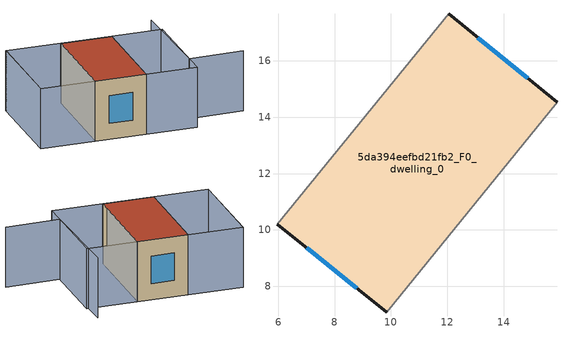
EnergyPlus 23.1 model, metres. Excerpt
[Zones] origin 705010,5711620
5da394eefbd21fb2_F0_dwelling_0
 floor ground (EU_floor_Construction): 9.85,7.08 15.9,14.53 12.05,17.67 5.95,10.21 z0
 wall outside (EU_wall_Construction): 9.85,7.08 5.95,10.21 / 12.05,17.67 15.9,14.53 z0:6
 wall adiabatic (EU_wall_Construction): 15.9,14.53 9.85,7.08 / 5.95,10.21 12.05,17.67 z0:6
 window (EU_Window_Construction): 8.79,7.93 7.01,9.36 / 13.09,16.82 14.85,15.38 z1.62:4.38
 roof outside (EU_roof_Construction): 15.9,14.53 9.85,7.08 5.95,10.21 12.05,17.67 z6
shading: 19.26,2.4 15.07,5.64 / 15.07,5.64 21.09,13.41 / 7.89,21 1.82,13.6 / 9.85,7.08 15.9,14.53 / 15.9,14.53 19.76,11.4 / 19.76,11.4 13.71,3.95 / 13.71,3.95 9.85,7.08 / 12.05,17.67 5.95,10.21 / 5.95,10.21 1.81,13.59 / 1.81,13.59 7.9,21.05 / 7.9,21.05 12.05,17.67 z0:6
[Building]
EU S2 Campaign: North Axis=0; Terrain=City; Solar Distribution=FullExterior
[Site:Location]
London: Latitude=51.5; Longitude=-0.5; Time Zone=0; Elevation=25
[SizingPeriod:WeatherFileDays]
AnnualSizingPeriod: Begin Month=1; Begin Day of Month=1; End Month=12; End Day of Month=31; Day of Week for Start Day=Monday; Use Weather File Daylight Saving Period=No; Use Weather File Rain and Snow Indicators=No
[MATERIAL]
EU_InternalMass_Material: Roughness=MediumRough; Thickness=0.1; Conductivity=1; Density=1800; Specific Heat=900; Thermal Absorptance=0.9; Solar Absorptance=0.7; Visible Absorptance=0.7
[MATERIAL:NOMASS] Roughness=MediumRough; Thermal Absorptance=0.9; Solar Absorptance=0.7; Visible Absorptance=0.7
Name | Thermal Resistance
EU_wall_NoMass | 0.727863
EU_roof_NoMass | 0.773354
EU_floor_NoMass | 1.79329
[WINDOWMATERIAL:SIMPLEGLAZINGSYSTEM]
EU_Window_SimpleGlazing: UFactor=2.58614; Solar Heat Gain Coefficient=0.76; Visible Transmittance=0.76
[CONSTRUCTION]
EU_wall_Construction: EU_wall_NoMass
EU_roof_Construction: EU_roof_NoMass
EU_floor_Construction: EU_floor_NoMass
EU_InternalMass_Construction: EU_InternalMass_Material
EU_Window_Construction: EU_Window_SimpleGlazing
[ZONE]
5da394eefbd21fb2_F0_dwelling_0: Type=1; Multiplier=1; Ceiling Height=autocalculate; Volume=287.326; Floor Area=autocalculate; Part of Total Floor Area=Yes
[INTERNALMASS]
5da394eefbd21fb2_F0_dwelling_0_EU_InternalMass: Construction=EU_InternalMass_Construction; Zone or ZoneList=5da394eefbd21fb2_F0_dwelling_0; Surface Area=47.8877
[OTHEREQUIPMENT]
EU_Step8_InternalGain_5da394eefbd21fb2_F0_dwelling_0_f000: Fuel Type=Electricity; Zone or ZoneList or Space or SpaceList=5da394eefbd21fb2_F0_dwelling_0; Schedule=EU_Step8_GainSchedule_5da394eefbd21fb2_F0_dwelling_0_f000; Design Level Calculation Method=Watts/Area; Power per Zone Floor Area=1; Fraction Latent=0; Fraction Radiant=0; Fraction Lost=0; Carbon Dioxide Generation Rate=0; EndUse Subcategory=EU_Step8_InternalGains
[ZONEVENTILATION:DESIGNFLOWRATE]
EU_ConstantAir_5da394eefbd21fb2_F0_dwelling_0: Zone or ZoneList or Space or SpaceList=5da394eefbd21fb2_F0_dwelling_0; Schedule=EU_AlwaysOn; Design Flow Rate Calculation Method=AirChanges/Hour; Air Changes per Hour=0.484901; Ventilation Type=Natural; Fan Pressure Rise=0; Fan Total Efficiency=1; Constant Term Coefficient=1; Temperature Term Coefficient=0; Velocity Term Coefficient=0; Velocity Squared Term Coefficient=0; Minimum Indoor Temperature=-100; Maximum Indoor Temperature=100; Delta Temperature=-100; Minimum Outdoor Temperature=-100; Maximum Outdoor Temperature=100; Maximum Wind Speed=40
[HVACTEMPLATE:THERMOSTAT]
EU_HeatOnly_5da394eefbd21fb2_F0_dwelling_0: Constant Heating Setpoint=20; Constant Cooling Setpoint=50
[HVACTEMPLATE:ZONE:IDEALLOADSAIRSYSTEM]
5da394eefbd21fb2_F0_dwelling_0: Template Thermostat=EU_HeatOnly_5da394eefbd21fb2_F0_dwelling_0; System Availability Schedule=EU_AlwaysOn; Maximum Heating Supply Air Temperature=50; Minimum Cooling Supply Air Temperature=13; Maximum Heating Supply Air Humidity Ratio=0.0156; Minimum Cooling Supply Air Humidity Ratio=0.0077; Heating Limit=NoLimit; Cooling Limit=NoLimit; Heating Availability Schedule=EU_AlwaysOn; Cooling Availability Schedule=EU_CoolingOff; Dehumidification Control Type=ConstantSensibleHeatRatio; Cooling Sensible Heat Ratio=0.7; Dehumidification Setpoint=60; Humidification Control Type=None; Humidification Setpoint=30; Outdoor Air Method=None; Outdoor Air Flow Rate per Person=0.00944; Outdoor Air Flow Rate per Zone Floor Area=0; Outdoor Air Flow Rate per Zone=0; Demand Controlled Ventilation Type=None; Outdoor Air Economizer Type=NoEconomizer; Heat Recovery Type=None; Sensible Heat Recovery Effectiveness=0.7; Latent Heat Recovery Effectiveness=0.65
[SIZING:ZONE]
5da394eefbd21fb2_F0_dwelling_0: Zone Cooling Design Supply Air Temperature Input Method=SupplyAirTemperature; Zone Cooling Design Supply Air Temperature=13; Zone Heating Design Supply Air Temperature Input Method=SupplyAirTemperature; Zone Heating Design Supply Air Temperature=50; Zone Cooling Design Supply Air Humidity Ratio=0.008; Zone Heating Design Supply Air Humidity Ratio=0.008; Cooling Design Air Flow Method=DesignDay; Cooling Design Air Flow Rate=0; Cooling Minimum Air Flow per Zone Floor Area=0.000762; Cooling Minimum Air Flow=0; Cooling Minimum Air Flow Fraction=0.2; Heating Design Air Flow Method=DesignDay; Heating Design Air Flow Rate=0; Heating Maximum Air Flow per Zone Floor Area=0.002032; Heating Maximum Air Flow=0.141576; Heating Maximum Air Flow Fraction=0.3; Account for Dedicated Outdoor Air System=No; Dedicated Outdoor Air System Control Strategy=NeutralSupplyAir; Dedicated Outdoor Air Low Setpoint Temperature for Design=autosize; Dedicated Outdoor Air High Setpoint Temperature for Design=autosize; Zone Load Sizing Method=Sensible Load Only No Latent Load; Zone Latent Cooling Design Supply Air Humidity Ratio Input Method=HumidityRatioDifference; Zone Cooling Design Supply Air Humidity Ratio Difference=0.005; Zone Latent Heating Design Supply Air Humidity Ratio Input Method=HumidityRatioDifference; Zone Humidification Design Supply Air Humidity Ratio Difference=0.005
[SCHEDULE:CONSTANT]
Name | Hourly Value
EU_AlwaysOn | 1
EU_CoolingOff | 0
[SCHEDULE:FILE]
EU_Step8_GainSchedule_5da394eefbd21fb2_F0_dwelling_0_f000: File=../../schedules/5da394eefbd21fb2/5da394eefbd21fb2_F0_dwelling_0_f000_gain.csv; Column Number=1; Rows to Skip at Top=0; Number of Hours of Data=8760; Column Separator=Comma; Interpolate to Timestep=No; Minutes per Item=60; Adjust Schedule for Daylight Savings=Yes
